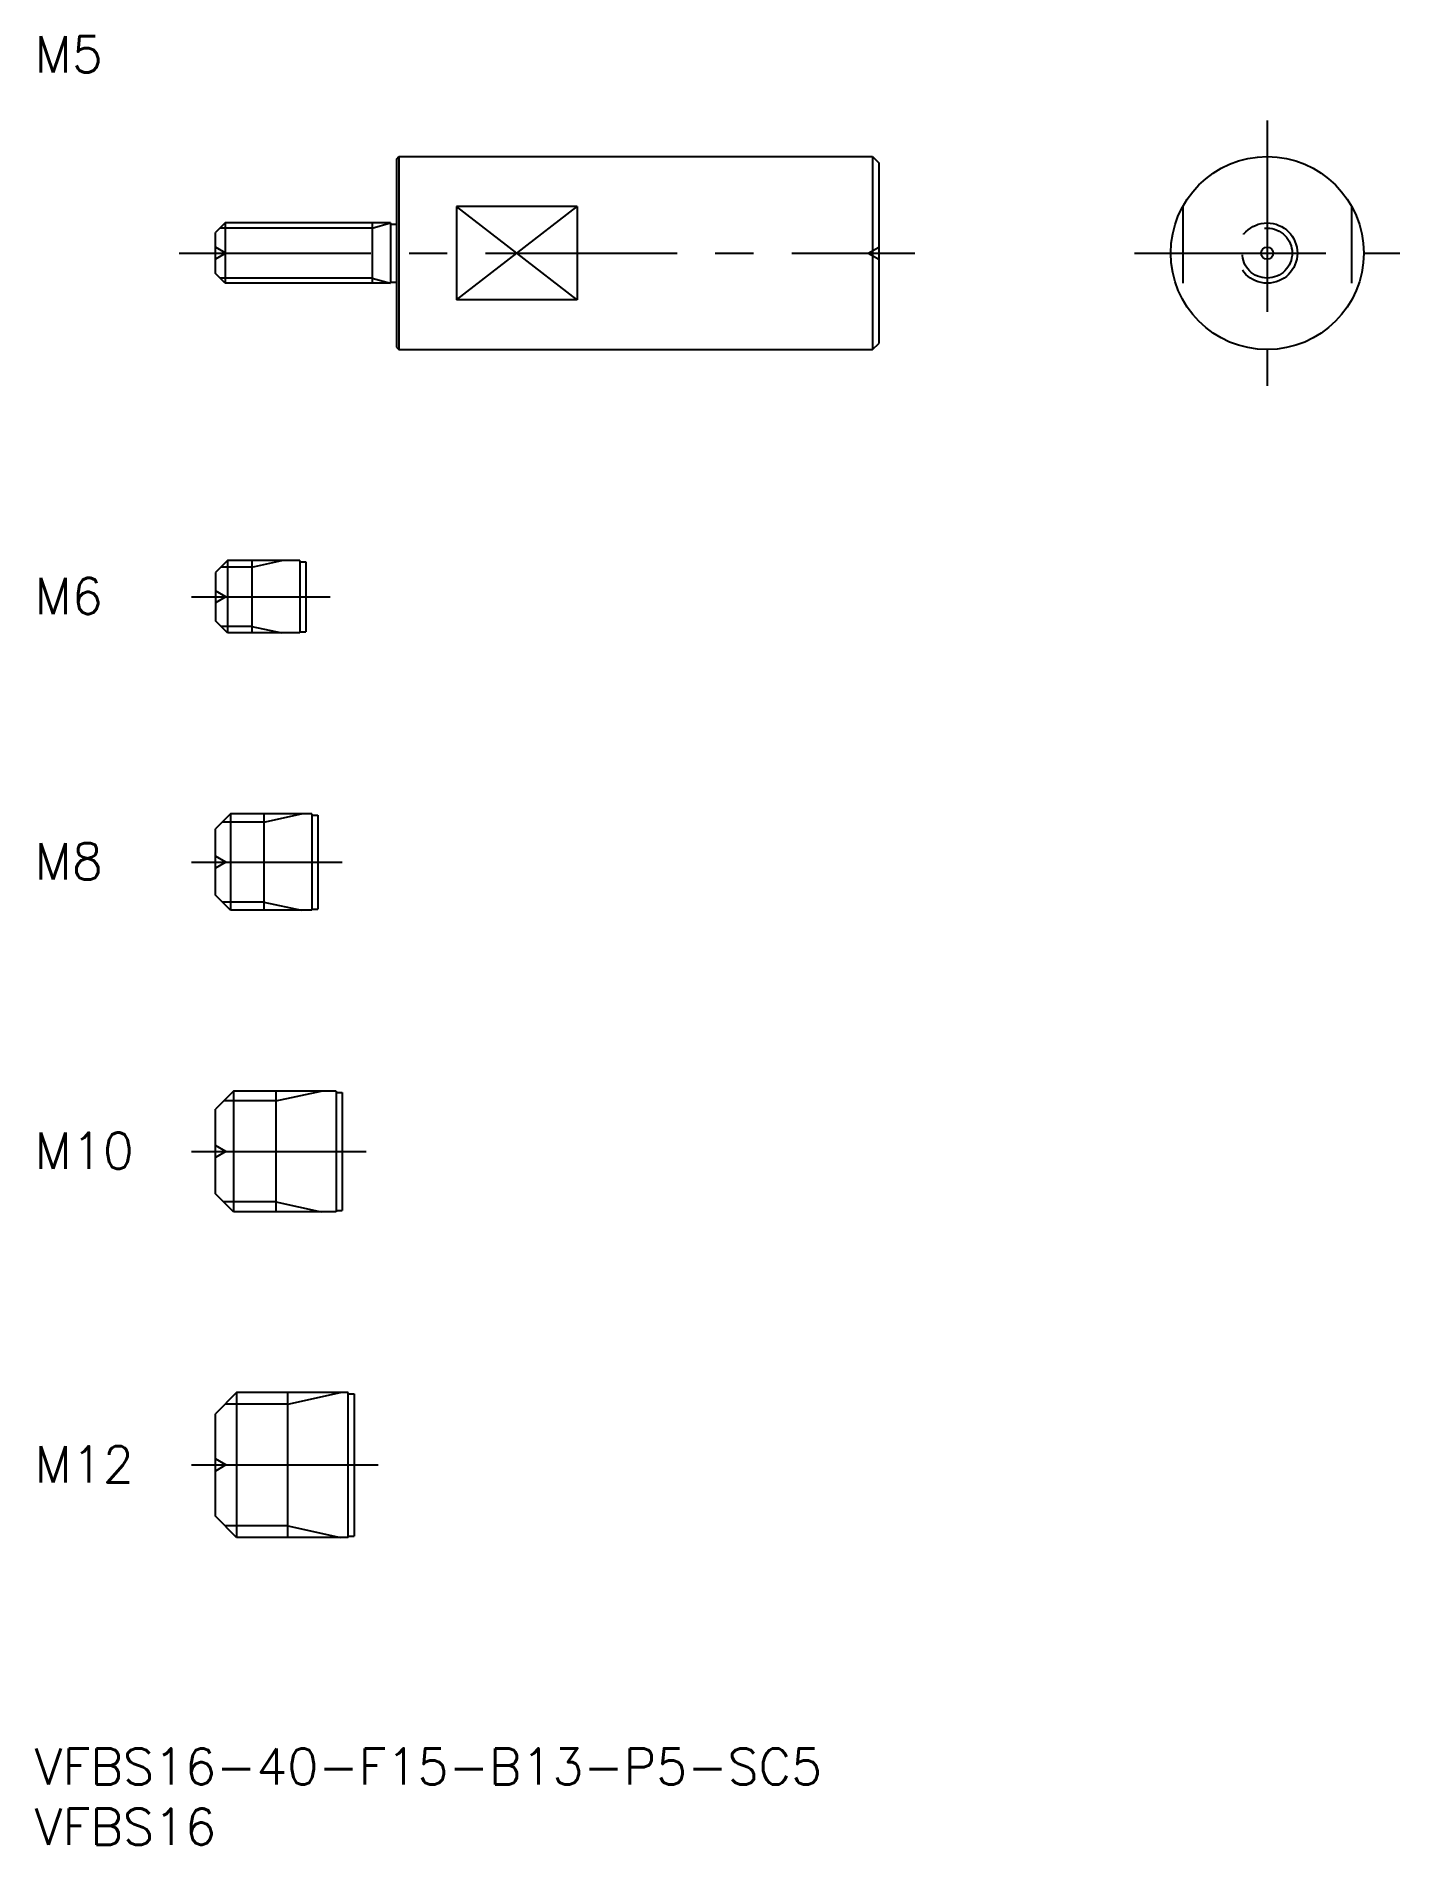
# Model space of a CAD drawing. Extents: x 0 to 113, y -8 to 142.
import ezdxf

# ---------------------------------------------------------------- set-up
doc = ezdxf.new("R2010")
doc.units = 0
doc.header["$LTSCALE"] = 0.5
doc.linetypes.add('CENTER', pattern=[50.8, 31.75, -6.35, 6.35, -6.35])
doc.linetypes.add('DASHED', pattern=[19.05, 12.7, -6.35])
for name, color, linetype in [('MSM_CENTER', 1, 'CENTER'), ('MSM_CONTINUOUS', 7, 'CONTINUOUS'), ('MSM_DASHED', 4, 'DASHED'), ('MSM_NARROW', 5, 'CONTINUOUS'), ('MSM_PART_NUMBER', 7, 'CONTINUOUS')]:
    doc.layers.add(name, color=color, linetype=linetype)
doc.styles.get("Standard").update_dxf_attribs({"font": 'txt.shx', "height": 1, "bigfont": 'bigfont.shx'})

# ---------------------------------------------------------------- blocks, each defined once
blk = doc.blocks.new('*U12')
at = {"layer": 'MSM_PART_NUMBER'}
blk.add_text('VFBS16-40-F15-B13-P5-SC5', height=3, dxfattribs=at).set_placement((0, -3))
blk = doc.blocks.new('*U13')
at = {"layer": 'MSM_PART_NUMBER'}
blk.add_text('VFBS16', height=3, dxfattribs=at).set_placement((0, -8))
blk = doc.blocks.new('*U14')
at = {"layer": 'MSM_PART_NUMBER'}
blk.add_text('M12', height=3, dxfattribs=at).set_placement((0, 22.06))
blk = doc.blocks.new('*U15')
at = {"layer": 'MSM_PART_NUMBER'}
blk.add_text('M10', height=3, dxfattribs=at).set_placement((0, 48.06))
blk = doc.blocks.new('*U16')
at = {"layer": 'MSM_PART_NUMBER'}
blk.add_text('M8', height=3, dxfattribs=at).set_placement((0, 72.06))
blk = doc.blocks.new('*U17')
at = {"layer": 'MSM_PART_NUMBER'}
blk.add_text('M6', height=3, dxfattribs=at).set_placement((0, 94.06))
blk = doc.blocks.new('*U18')
at = {"layer": 'MSM_PART_NUMBER'}
blk.add_text('M5', height=3, dxfattribs=at).set_placement((0, 138.99))

msp = doc.modelspace()

# ---------------------------------------------------------------- linework, layer by layer
at = {"layer": 'MSM_CENTER'}
for p, q in [((102.22, 135), (102.22, 113)), ((12, 124), (73, 124)), ((91.22, 124), (113.22, 124)), ((13, 95.5), (24.5, 95.5)), ((13, 73.5), (25.5, 73.5)), ((13, 49.5), (27.5, 49.5)), ((13, 23.5), (28.5, 23.5))]:
    msp.add_line(p, q, dxfattribs=at)
at = {"layer": 'MSM_CONTINUOUS'}
for p, q in [((30, 131.8), (30.2, 132)), ((30.2, 132), (69.5, 132)), ((30.2, 132), (30.2, 116)), ((69.5, 132), (69.5, 116)), ((69.5, 132), (70, 131.5)), ((30, 131.8), (30, 116.2)), ((70, 131.5), (70, 116.5)), ((45, 127.87), (35, 127.87)), ((35, 127.87), (35, 120.13)), ((45, 127.87), (45, 120.13)), ((15.8, 126.5), (15, 125.7)), ((29.5, 126.5), (15.8, 126.5)), ((15.8, 126.5), (15.8, 121.5)), ((28, 126.5), (28, 121.5)), ((29.5, 126.5), (29.5, 121.5)), ((29.5, 126.4), (30, 126.4)), ((15, 122.3), (15, 125.7)), ((15.8, 121.5), (15, 122.3)), ((29.5, 121.5), (15.8, 121.5)), ((29.5, 121.6), (30, 121.6)), ((45, 120.13), (35, 120.13)), ((30, 116.2), (30.2, 116)), ((30.2, 116), (69.5, 116)), ((69.5, 116), (70, 116.5)), ((16, 98.5), (15, 97.5)), ((15, 97.5), (15, 93.5)), ((22, 98.5), (16, 98.5)), ((16, 98.5), (16, 92.5)), ((18, 98.5), (18, 92.5)), ((22, 98.5), (22, 92.5)), ((22, 98.4), (22.5, 98.4)), ((22.5, 98.4), (22.5, 92.6)), ((16, 92.5), (15, 93.5)), ((22, 92.5), (16, 92.5)), ((22, 92.6), (22.5, 92.6)), ((16.25, 77.5), (15, 76.25)), ((23, 77.5), (16.25, 77.5)), ((16.25, 77.5), (16.25, 69.5)), ((19, 77.5), (19, 69.5)), ((23, 77.5), (23, 69.5)), ((23, 77.4), (23.5, 77.4)), ((23.5, 77.4), (23.5, 69.6)), ((15, 70.75), (15, 76.25)), ((16.25, 69.5), (15, 70.75)), ((23, 69.5), (16.25, 69.5)), ((23, 69.6), (23.5, 69.6)), ((16.5, 54.5), (15, 53)), ((25, 54.5), (16.5, 54.5)), ((16.5, 54.5), (16.5, 44.5)), ((20, 54.5), (20, 44.5)), ((25, 54.5), (25, 44.5)), ((25, 54.4), (25.5, 54.4)), ((25.5, 54.4), (25.5, 44.6)), ((15, 46), (15, 53)), ((16.5, 44.5), (15, 46)), ((25, 44.5), (16.5, 44.5)), ((25, 44.6), (25.5, 44.6)), ((16.75, 29.5), (15, 27.75)), ((26, 29.5), (16.75, 29.5)), ((16.75, 29.5), (16.75, 17.5)), ((21, 17.5), (21, 29.5)), ((26, 17.5), (26, 29.5)), ((26, 29.4), (26.5, 29.4)), ((26.5, 29.4), (26.5, 17.6)), ((15, 19.25), (15, 27.75)), ((16.75, 17.5), (15, 19.25)), ((26, 17.5), (16.75, 17.5)), ((26, 17.6), (26.5, 17.6))]:
    msp.add_line(p, q, dxfattribs=at)
for radius in [8, 0.5]:
    msp.add_circle((102.22, 124), radius, dxfattribs=at)
at = {"layer": 'MSM_DASHED'}
for p, q in [((95.22, 127.87), (95.22, 120.13)), ((109.22, 127.87), (109.22, 120.13)), ((15.87, 124), (15, 124.5)), ((69.13, 124), (70, 124.5)), ((15.87, 124), (15, 123.5)), ((69.13, 124), (70, 123.5)), ((70, 124), (70, 124)), ((15.87, 95.5), (15, 96)), ((15.87, 95.5), (15, 95)), ((15.87, 73.5), (15, 74)), ((15.87, 73.5), (15, 73)), ((15.87, 49.5), (15, 50)), ((15.87, 49.5), (15, 49)), ((15.87, 23.5), (15, 24)), ((15.87, 23.5), (15, 23))]:
    msp.add_line(p, q, dxfattribs=at)
for radius in [2.5, 2.07]:
    msp.add_circle((102.22, 124), radius, dxfattribs=at)
at = {"layer": 'MSM_NARROW'}
for p, q in [((35, 120.13), (45, 127.87)), ((45, 120.13), (35, 127.87)), ((28, 126.07), (15.37, 126.07)), ((28, 126.07), (29.5, 126.5)), ((28, 121.93), (15.37, 121.93)), ((28, 121.93), (29.5, 121.5)), ((18, 97.96), (15.46, 97.96)), ((18, 97.96), (20.5, 98.5)), ((18, 93.04), (15.46, 93.04)), ((18, 93.04), (20.5, 92.5)), ((19, 76.82), (15.57, 76.82)), ((19, 76.82), (22.12, 77.5)), ((19, 70.18), (15.57, 70.18)), ((19, 70.18), (22.12, 69.5)), ((20, 53.69), (23.75, 54.5)), ((20, 53.69), (15.69, 53.69)), ((20, 45.31), (15.69, 45.31)), ((20, 45.31), (23.75, 44.5)), ((21, 28.55), (15.8, 28.55)), ((21, 28.55), (25.38, 29.5)), ((21, 18.45), (15.8, 18.45)), ((21, 18.45), (25.38, 17.5))]:
    msp.add_line(p, q, dxfattribs=at)

# ---------------------------------------------------------------- block references
at = {"layer": 'MSM_CONTINUOUS'}
for name in ['*U18', '*U17', '*U16', '*U15', '*U14', '*U12', '*U13']:
    msp.add_blockref(name, (0, 0), dxfattribs=at)

doc.saveas('drawing.dxf')
